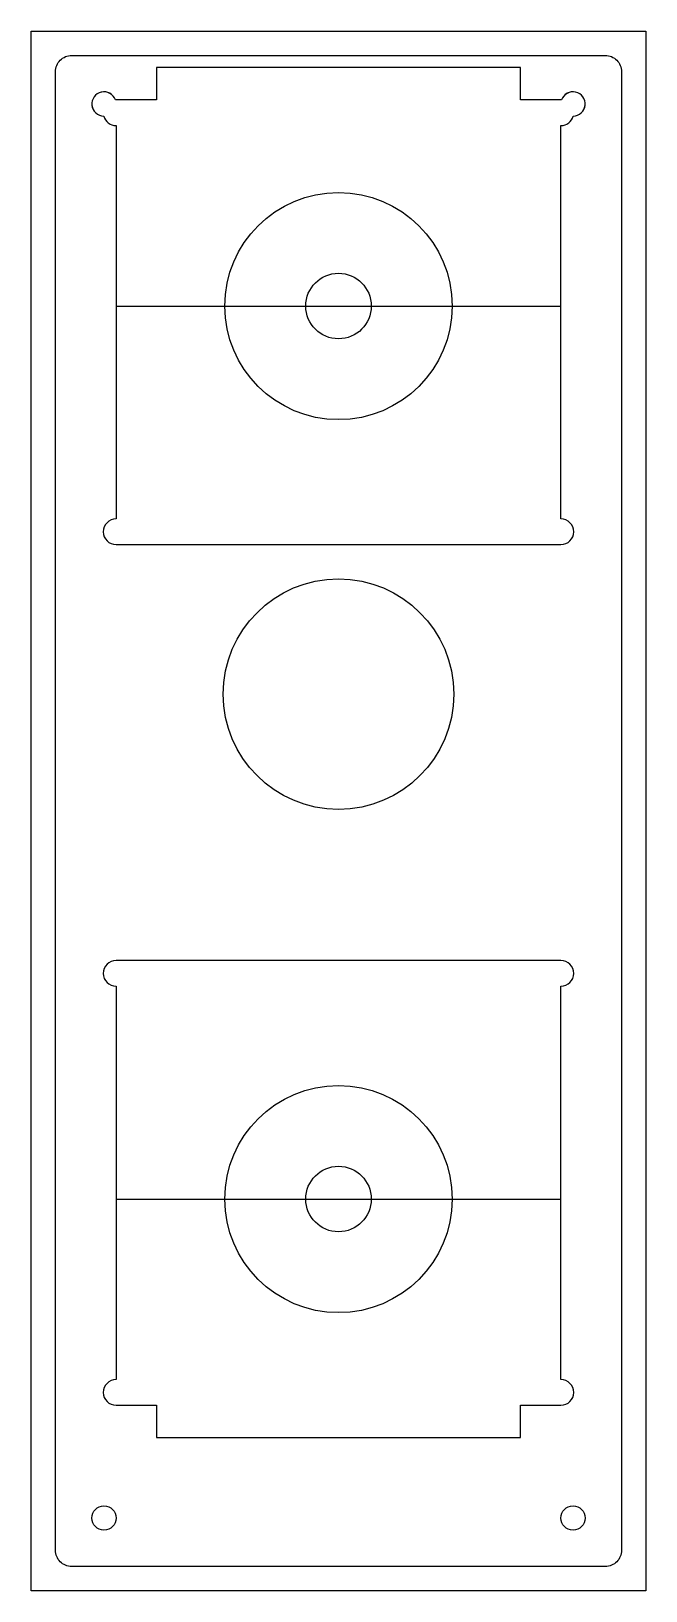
# Model space of a CAD drawing. Header units: millimetres. Extents: x -46 to 30, y -54 to 139.
import ezdxf

# ---------------------------------------------------------------- set-up
doc = ezdxf.new("R2010")
doc.units = ezdxf.units.MM
doc.layers.get('0').update_dxf_attribs({"linetype": 'CONTINUOUS'})

msp = doc.modelspace()

# ---------------------------------------------------------------- linework, layer by layer
for p, q in [((-35.53, 104.78), (19.47, 104.78)), ((-35.53, -5.67), (19.47, -5.67))]:
    msp.add_line(p, q)
msp.add_lwpolyline([(-46.03, 138.78), (29.97, 138.78), (29.97, -54.12), (-46.03, -54.12)], close=True)
for points in [[(-41.03, -51.12, -0.414214), (-43.03, -49.12), (-43.03, 133.78, -0.414214), (-41.03, 135.78), (24.97, 135.78, -0.414214), (26.97, 133.78), (26.97, -49.12, -0.414214), (24.97, -51.12)], [(-43.03, -49.12), (-43.03, 133.78, -0.414214), (-41.03, 135.78), (24.97, 135.78, -0.414214), (26.97, 133.78), (26.97, -49.12, -0.414214), (24.97, -51.12), (-41.03, -51.12, -0.414214)], [(14.47, 130.28), (14.47, 134.28), (-30.53, 134.28), (-30.53, 130.28), (-35.53, 130.28, 0.013411), (-35.62, 130.28, 1.910454), (-37.06, 128.28, 0.338639), (-35.53, 127.11), (-35.53, 78.45, 1), (-35.53, 75.28), (19.47, 75.28, 1), (19.47, 78.45), (19.47, 127.11, 0.338639), (21, 128.28, 1.910454), (19.55, 130.28, 0.013411), (19.47, 130.28)], [(-30.53, -31.17), (-30.53, -35.17), (14.47, -35.17), (14.47, -31.17), (19.47, -31.17, 1), (19.47, -28), (19.47, 20.66, 1), (19.47, 23.83), (-35.53, 23.83, 1), (-35.53, 20.66), (-35.53, -28, 1), (-35.53, -31.17)]]:
    msp.add_lwpolyline(points, format="xyb", close=True)
for centre, radius in [((-8.03, 104.78), 14.05), ((-8.03, 104.78), 4.05), ((-8.03, 56.78), 14.25), ((-8.03, -5.67), 14.05), ((-8.03, -5.67), 4.05), ((-37.03, -45.12), 1.5), ((20.97, -45.12), 1.5), ((20.97, -45.12), 1.5)]:
    msp.add_circle(centre, radius)
for centre, start, end in [((-37.03, 129.78), 19.3789, 268.8622), ((20.97, 129.78), -88.8622, 160.6211)]:
    msp.add_arc(centre, 1.5, start, end)

doc.saveas('drawing.dxf')
